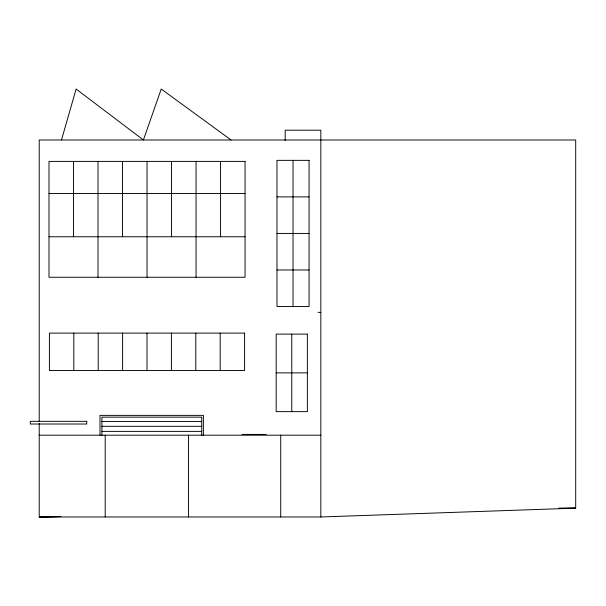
<?xml version="1.0" encoding="UTF-8"?>
<svg xmlns="http://www.w3.org/2000/svg" width="606" height="606" viewBox="0 0 606 606"><rect width="100%" height="100%" fill="white"/><g stroke="black" fill="none" stroke-linecap="round" stroke-linejoin="round"><path stroke-width="0.91" d="M61.486 139.986L76.114 89.029L143.402 139.986L161.234 89.029L231.068 139.986M39.216 423.435L39.216 516.971L320.839 516.971L575.7 508.146L575.7 139.986L39.216 139.986L39.216 421.541M58.131 516.615L39.216 516.971L60.971 516.615M558.671 508.426L575.7 508.146L558.883 508.146M48.995 193.526L245.059 193.526M276.98 196.889L309.068 196.889M276.98 233.431L309.068 233.431M48.995 236.764L245.059 236.764M276.98 269.973L309.068 269.973M276.185 372.872L307.371 372.872M101.914 421.526L201.73 421.526M101.914 426.313L201.73 426.313M101.914 431.381L201.73 431.381M242.067 434.419L266.132 434.419M39.216 435.191L320.839 435.191M318.014 312.257L320.839 312.522M320.839 516.971L320.839 130.184L285.184 130.184L285.184 140.531M293.024 160.355L293.024 306.515M291.774 334.111L291.774 411.641M280.729 435.191L280.729 516.971M220.554 161.401L220.554 236.764M220.19 333.111L220.19 370.539M203.389 435.123L203.389 415.375L100.005 415.375L100.005 435.123M201.73 435.555L201.73 417.155L101.914 417.155L101.914 435.555M196.049 161.401L196.049 277.26M195.799 333.111L195.799 370.539M188.496 435.191L188.496 516.971M171.536 161.401L171.536 236.764M171.4 333.111L171.4 370.539M147.031 161.401L147.031 277.26M147 333.111L147 370.539M122.601 333.111L122.601 370.539M122.518 161.401L122.518 236.764M105.202 435.191L105.202 516.971M98.21 333.111L98.21 370.539M98.013 161.401L98.013 277.26M73.811 333.111L73.811 370.539M73.5 161.401L73.5 236.764M309.068 160.355L276.98 160.355L276.98 306.515L309.068 306.515L309.068 160.355M245.059 161.401L48.995 161.401L48.995 277.26L245.059 277.26L245.059 161.401M244.589 333.111L49.412 333.111L49.412 370.539L244.589 370.539L244.589 333.111M307.371 334.111L276.185 334.111L276.185 411.641L307.371 411.641L307.371 334.111M86.749 421.329L30.3 421.329L30.3 424.018L86.749 424.018L86.749 421.329"/></g></svg>
